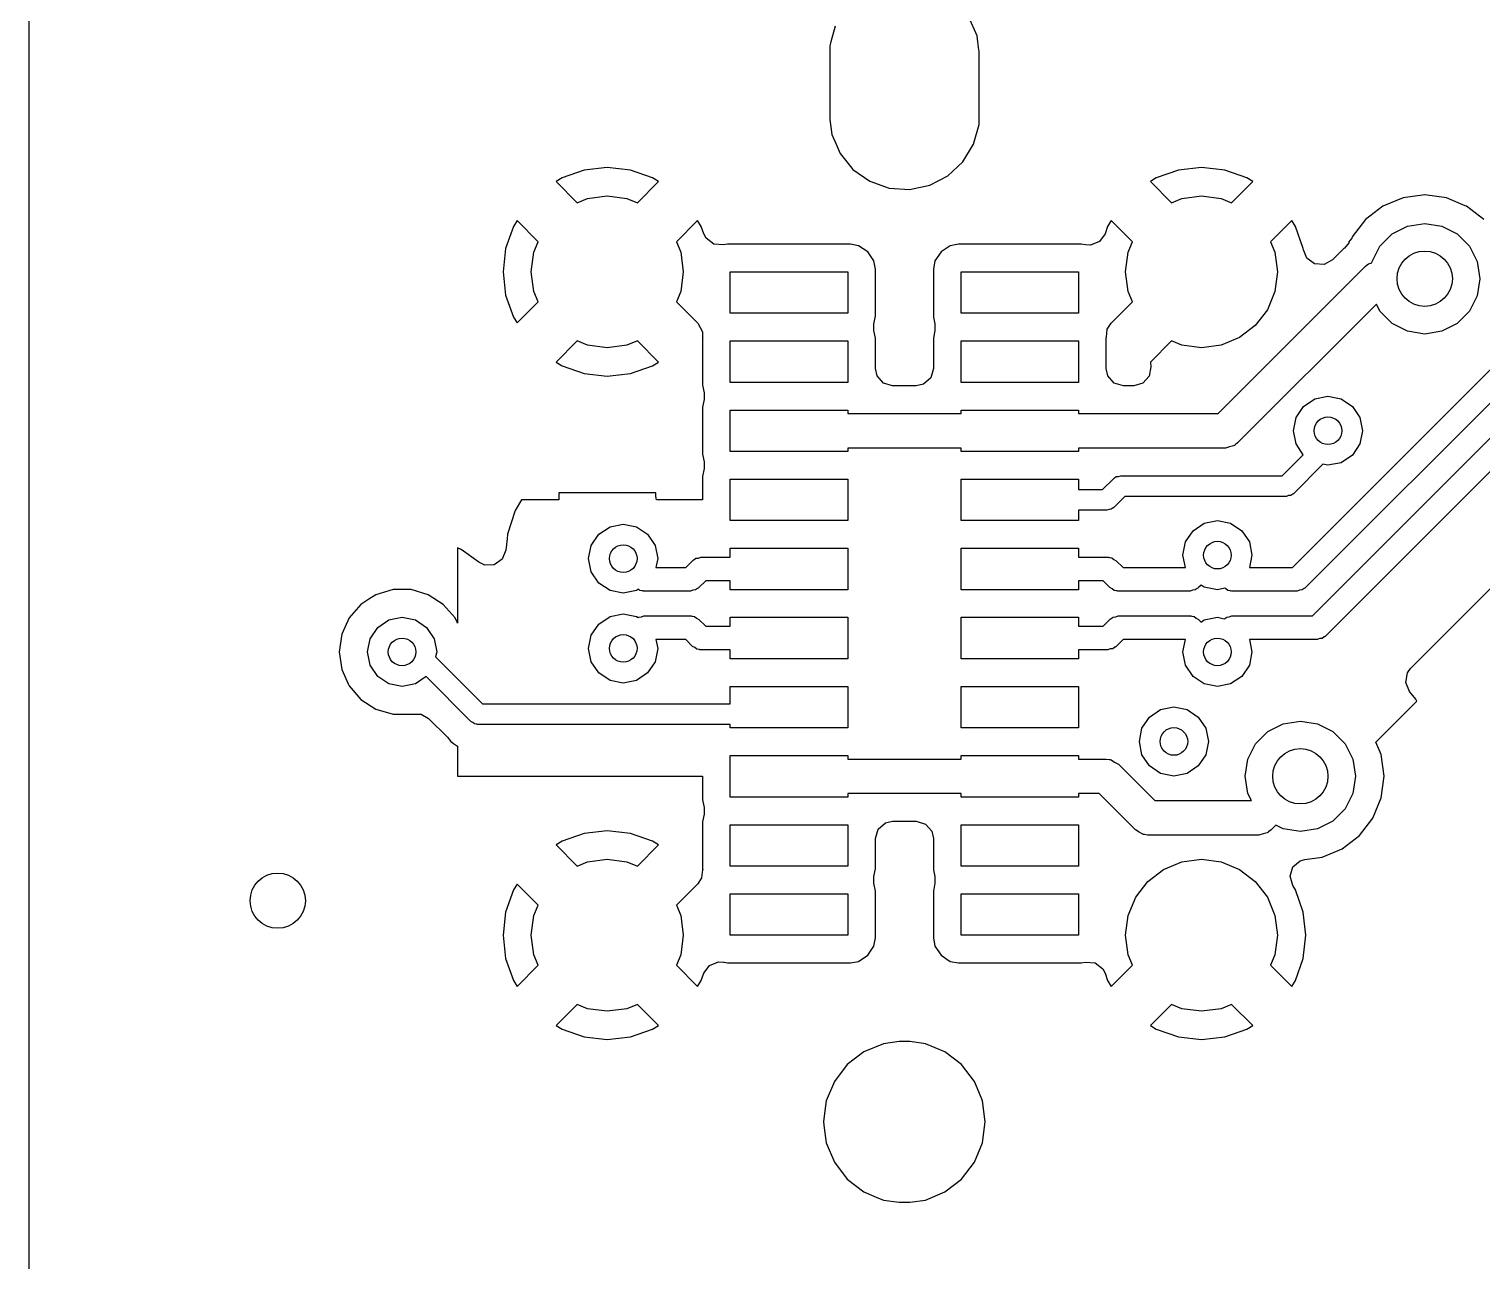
# Model space of a CAD drawing. Extents: x 0.4 to 10.6, y -8.1 to -0.4.
# Drawn here: x 4.3504 to 4.7643, y -2.9136 to -2.5627 of the extents above; entities that cross this region are included whole.
import ezdxf

# ---------------------------------------------------------------- set-up
doc = ezdxf.new("R2010")
doc.units = 0
doc.header["$MEASUREMENT"] = 0
doc.layers.add('BLACK', color=7, linetype='CONTINUOUS')

msp = doc.modelspace()

# ---------------------------------------------------------------- linework, layer by layer
at = {"layer": 'BLACK', "linetype": 'CONTINUOUS'}
for p, q in [((4.35041, -2.58846), (4.35041, -2.50155)), ((4.71033, -2.71614), (4.87667, -2.5498)), ((4.88042, -2.55551), (4.71408, -2.72185)), ((4.5801, -2.56191), (4.57885, -2.56638)), ((4.62049, -2.56468), (4.61816, -2.55931)), ((4.62072, -2.56638), (4.62049, -2.56468)), ((4.71603, -2.72992), (4.88238, -2.56358)), ((4.57885, -2.56638), (4.57852, -2.56755)), ((4.57852, -2.56755), (4.57852, -2.58846)), ((4.62103, -2.56866), (4.62072, -2.56638)), ((4.62108, -2.56902), (4.62103, -2.56866)), ((4.62108, -2.58993), (4.62108, -2.56902)), ((4.88613, -2.56929), (4.71979, -2.73563)), ((4.35041, -2.74016), (4.35041, -2.58846)), ((4.57852, -2.58846), (4.57912, -2.5928)), ((4.6195, -2.59557), (4.62108, -2.58993)), ((4.57912, -2.5928), (4.57912, -2.5928)), ((4.57912, -2.5928), (4.58032, -2.59557)), ((4.58032, -2.59557), (4.58145, -2.59817)), ((4.58145, -2.59817), (4.5834, -2.60056)), ((4.61647, -2.60056), (4.6195, -2.59557)), ((4.50855, -2.60292), (4.50226, -2.60512)), ((4.51516, -2.60218), (4.50855, -2.60292)), ((4.50855, -2.60292), (4.50855, -2.60292)), ((4.52177, -2.60292), (4.51516, -2.60218)), ((4.51516, -2.60218), (4.51516, -2.60218)), ((4.52805, -2.60512), (4.52177, -2.60292)), ((4.52177, -2.60292), (4.52177, -2.60292)), ((4.5834, -2.60056), (4.58514, -2.60271)), ((4.58514, -2.60271), (4.58514, -2.60271)), ((4.58514, -2.60271), (4.58992, -2.60608)), ((4.61219, -2.60456), (4.61647, -2.60056)), ((4.67784, -2.60292), (4.67156, -2.60512)), ((4.68445, -2.60218), (4.67784, -2.60292)), ((4.67784, -2.60292), (4.67784, -2.60292)), ((4.69106, -2.60292), (4.68445, -2.60218)), ((4.68445, -2.60218), (4.68445, -2.60218)), ((4.69734, -2.60512), (4.69106, -2.60292)), ((4.69106, -2.60292), (4.69106, -2.60292)), ((4.50226, -2.60512), (4.50058, -2.60618)), ((4.50058, -2.60618), (4.50058, -2.60618)), ((4.50058, -2.60618), (4.5066, -2.6122)), ((4.52371, -2.6122), (4.52973, -2.60618)), ((4.52973, -2.60618), (4.52805, -2.60512)), ((4.58992, -2.60608), (4.58992, -2.60608)), ((4.58992, -2.60608), (4.59543, -2.60804)), ((4.60127, -2.60844), (4.607, -2.60725)), ((4.607, -2.60725), (4.61219, -2.60456)), ((4.67156, -2.60512), (4.66987, -2.60618)), ((4.66987, -2.60618), (4.66987, -2.60618)), ((4.66987, -2.60618), (4.67589, -2.6122)), ((4.69301, -2.6122), (4.69903, -2.60618)), ((4.69903, -2.60618), (4.69734, -2.60512)), ((4.5066, -2.6122), (4.50955, -2.61097)), ((4.50955, -2.61097), (4.51516, -2.61024)), ((4.51516, -2.61024), (4.52076, -2.61097)), ((4.52076, -2.61097), (4.52371, -2.6122)), ((4.59543, -2.60804), (4.60127, -2.60844)), ((4.67589, -2.6122), (4.67884, -2.61097)), ((4.67884, -2.61097), (4.68445, -2.61024)), ((4.68445, -2.61024), (4.69005, -2.61097)), ((4.69005, -2.61097), (4.69301, -2.6122)), ((4.74186, -2.61083), (4.73611, -2.61321)), ((4.74803, -2.61001), (4.74186, -2.61082)), ((4.74186, -2.61082), (4.74186, -2.61083)), ((4.7542, -2.61082), (4.74803, -2.61001)), ((4.74803, -2.61001), (4.74803, -2.61001)), ((4.7542, -2.61083), (4.7542, -2.61082)), ((4.7596, -2.61306), (4.7542, -2.61083)), ((4.73611, -2.61321), (4.73117, -2.617)), ((4.75995, -2.61321), (4.7596, -2.61306)), ((4.76489, -2.617), (4.75995, -2.61321)), ((4.48839, -2.619), (4.48619, -2.62528)), ((4.48944, -2.61731), (4.48839, -2.619)), ((4.49546, -2.62333), (4.48944, -2.61731)), ((4.48944, -2.61731), (4.48944, -2.61731)), ((4.54087, -2.61731), (4.53485, -2.62333)), ((4.54193, -2.619), (4.54087, -2.61731)), ((4.54265, -2.62106), (4.54193, -2.619)), ((4.65768, -2.619), (4.65696, -2.62106)), ((4.65874, -2.61731), (4.65768, -2.619)), ((4.66476, -2.62333), (4.65874, -2.61731)), ((4.65874, -2.61731), (4.65874, -2.61731)), ((4.71016, -2.61731), (4.70414, -2.62333)), ((4.71122, -2.619), (4.71016, -2.61731)), ((4.71342, -2.62528), (4.71122, -2.619)), ((4.71122, -2.619), (4.71122, -2.619)), ((4.73117, -2.617), (4.72738, -2.62194)), ((4.73878, -2.62112), (4.74317, -2.61888)), ((4.74317, -2.61888), (4.74803, -2.61811)), ((4.74803, -2.61811), (4.7529, -2.61888)), ((4.7529, -2.61888), (4.75729, -2.62112)), ((4.49424, -2.62629), (4.49546, -2.62333)), ((4.53485, -2.62333), (4.53607, -2.62629)), ((4.5433, -2.6223), (4.54265, -2.62106)), ((4.54547, -2.62399), (4.5433, -2.6223)), ((4.54821, -2.62424), (4.54547, -2.62399)), ((4.54942, -2.624), (4.54821, -2.62424)), ((4.5502, -2.624), (4.54942, -2.624)), ((4.54942, -2.624), (4.54942, -2.624)), ((4.5502, -2.62402), (4.5502, -2.624)), ((4.58366, -2.62402), (4.5502, -2.62402)), ((4.58444, -2.624), (4.58366, -2.624)), ((4.58366, -2.624), (4.58366, -2.62402)), ((4.58674, -2.62445), (4.58444, -2.624)), ((4.58444, -2.624), (4.58444, -2.624)), ((4.61517, -2.624), (4.61286, -2.62445)), ((4.61594, -2.624), (4.61517, -2.624)), ((4.61517, -2.624), (4.61517, -2.624)), ((4.61594, -2.62402), (4.61594, -2.624)), ((4.64941, -2.62402), (4.61594, -2.62402)), ((4.65019, -2.624), (4.64941, -2.624)), ((4.64941, -2.624), (4.64941, -2.62402)), ((4.65139, -2.62424), (4.65019, -2.624)), ((4.65279, -2.62431), (4.65139, -2.62424)), ((4.65535, -2.6233), (4.65279, -2.62431)), ((4.65696, -2.62106), (4.65535, -2.6233)), ((4.66353, -2.62629), (4.66476, -2.62333)), ((4.70414, -2.62333), (4.70536, -2.62629)), ((4.72646, -2.62356), (4.72516, -2.62511)), ((4.72723, -2.62229), (4.72636, -2.62348)), ((4.72636, -2.62348), (4.72646, -2.62356)), ((4.72738, -2.62194), (4.72723, -2.62229)), ((4.72738, -2.62194), (4.72738, -2.62194)), ((4.73529, -2.6246), (4.73878, -2.62112)), ((4.75729, -2.62112), (4.76077, -2.6246)), ((4.48619, -2.62528), (4.48544, -2.63189)), ((4.48619, -2.62528), (4.48619, -2.62528)), ((4.4935, -2.63189), (4.49424, -2.62629)), ((4.53607, -2.62629), (4.53681, -2.63189)), ((4.58935, -2.6262), (4.58674, -2.62445)), ((4.58674, -2.62445), (4.58674, -2.62445)), ((4.5911, -2.62881), (4.58935, -2.6262)), ((4.61025, -2.6262), (4.60851, -2.62881)), ((4.61286, -2.62445), (4.61025, -2.6262)), ((4.61286, -2.62445), (4.61286, -2.62445)), ((4.6628, -2.63189), (4.66353, -2.62629)), ((4.70536, -2.62629), (4.7061, -2.63189)), ((4.71346, -2.62562), (4.71342, -2.62528)), ((4.71342, -2.62528), (4.71342, -2.62528)), ((4.7144, -2.628), (4.71346, -2.62562)), ((4.7166, -2.62965), (4.7144, -2.628)), ((4.72502, -2.62527), (4.72176, -2.62852)), ((4.72516, -2.62511), (4.72502, -2.62527)), ((4.73305, -2.62899), (4.73529, -2.6246)), ((4.74402, -2.74484), (4.86327, -2.62558)), ((4.76077, -2.6246), (4.76301, -2.62899)), ((4.48544, -2.63189), (4.48544, -2.63189)), ((4.48544, -2.63189), (4.48619, -2.6385)), ((4.49424, -2.63749), (4.4935, -2.63189)), ((4.53681, -2.63189), (4.53607, -2.63749)), ((4.5502, -2.6437), (4.5502, -2.63189)), ((4.5502, -2.63189), (4.58366, -2.63189)), ((4.58366, -2.63189), (4.58366, -2.6437)), ((4.59156, -2.63111), (4.5911, -2.62881)), ((4.5911, -2.62881), (4.5911, -2.62881)), ((4.59156, -2.64448), (4.59156, -2.63111)), ((4.59156, -2.63111), (4.59156, -2.63111)), ((4.60851, -2.62881), (4.60805, -2.63111)), ((4.60805, -2.63111), (4.60805, -2.63111)), ((4.60805, -2.63111), (4.60805, -2.63111)), ((4.60805, -2.63111), (4.60805, -2.64448)), ((4.60851, -2.62881), (4.60851, -2.62881)), ((4.61594, -2.6437), (4.61594, -2.63189)), ((4.61594, -2.63189), (4.64941, -2.63189)), ((4.64941, -2.63189), (4.64941, -2.6437)), ((4.66353, -2.63749), (4.6628, -2.63189)), ((4.6892, -2.67224), (4.73107, -2.63038)), ((4.7061, -2.63189), (4.70536, -2.63749)), ((4.71935, -2.62984), (4.7166, -2.62965)), ((4.72176, -2.62852), (4.71935, -2.62984)), ((4.73107, -2.63038), (4.73177, -2.62985)), ((4.73177, -2.62985), (4.73189, -2.62972)), ((4.73189, -2.62972), (4.73199, -2.62969)), ((4.73199, -2.62969), (4.73219, -2.62954)), ((4.73219, -2.62954), (4.733, -2.62936)), ((4.733, -2.62936), (4.73305, -2.62899)), ((4.76301, -2.62899), (4.76378, -2.63386)), ((4.76378, -2.63386), (4.76301, -2.63872)), ((4.48619, -2.6385), (4.48619, -2.6385)), ((4.48619, -2.6385), (4.48839, -2.64478)), ((4.48944, -2.64647), (4.49546, -2.64045)), ((4.49546, -2.64045), (4.49424, -2.63749)), ((4.53607, -2.63749), (4.53485, -2.64045)), ((4.53485, -2.64045), (4.54094, -2.64654)), ((4.65867, -2.64654), (4.66476, -2.64045)), ((4.66476, -2.64045), (4.66353, -2.63749)), ((4.70536, -2.63749), (4.7032, -2.64272)), ((4.76301, -2.63872), (4.76077, -2.64311)), ((4.48839, -2.64478), (4.48944, -2.64647)), ((4.58366, -2.6437), (4.5502, -2.6437)), ((4.59112, -2.64669), (4.59156, -2.64448)), ((4.60805, -2.64448), (4.60811, -2.64478)), ((4.60811, -2.64478), (4.60849, -2.64669)), ((4.64941, -2.6437), (4.61594, -2.6437)), ((4.73427, -2.6411), (4.69472, -2.68065)), ((4.7032, -2.64272), (4.69976, -2.6472)), ((4.73529, -2.64311), (4.73427, -2.6411)), ((4.73878, -2.6466), (4.73529, -2.64311)), ((4.76077, -2.64311), (4.75729, -2.6466)), ((4.54094, -2.64654), (4.54226, -2.64895)), ((4.54226, -2.64895), (4.54227, -2.65055)), ((4.59112, -2.64859), (4.59112, -2.64669)), ((4.59156, -2.6508), (4.59112, -2.64859)), ((4.60849, -2.64859), (4.60805, -2.6508)), ((4.60849, -2.64669), (4.60849, -2.64859)), ((4.65737, -2.65055), (4.65758, -2.6482)), ((4.65758, -2.6482), (4.65867, -2.64654)), ((4.69976, -2.6472), (4.69528, -2.65064)), ((4.74317, -2.64884), (4.73878, -2.6466)), ((4.74803, -2.64961), (4.74317, -2.64884)), ((4.7529, -2.64884), (4.74803, -2.64961)), ((4.75729, -2.6466), (4.7529, -2.64884)), ((4.5066, -2.65158), (4.50058, -2.6576)), ((4.50955, -2.65281), (4.5066, -2.65158)), ((4.51516, -2.65354), (4.50955, -2.65281)), ((4.52076, -2.65281), (4.51516, -2.65354)), ((4.52371, -2.65158), (4.52076, -2.65281)), ((4.52973, -2.6576), (4.52371, -2.65158)), ((4.54227, -2.65055), (4.54233, -2.65056)), ((4.54233, -2.65056), (4.5423, -2.6508)), ((4.5423, -2.6508), (4.5423, -2.66416)), ((4.5502, -2.66339), (4.5502, -2.65157)), ((4.5502, -2.65157), (4.58366, -2.65157)), ((4.58366, -2.65157), (4.58366, -2.66339)), ((4.59156, -2.65947), (4.59156, -2.6508)), ((4.60805, -2.6508), (4.60805, -2.65947)), ((4.61594, -2.66339), (4.61594, -2.65157)), ((4.61594, -2.65157), (4.64941, -2.65157)), ((4.64941, -2.65157), (4.64941, -2.66339)), ((4.65728, -2.65056), (4.65737, -2.65055)), ((4.6573, -2.6508), (4.65728, -2.65056)), ((4.6573, -2.65947), (4.6573, -2.6508)), ((4.67589, -2.65158), (4.66987, -2.6576)), ((4.67884, -2.65281), (4.67589, -2.65158)), ((4.68445, -2.65354), (4.67884, -2.65281)), ((4.69005, -2.65281), (4.68445, -2.65354)), ((4.69528, -2.65064), (4.69005, -2.65281)), ((4.50058, -2.6576), (4.50226, -2.65866)), ((4.50226, -2.65866), (4.50226, -2.65866)), ((4.50226, -2.65866), (4.50855, -2.66086)), ((4.50855, -2.66086), (4.50855, -2.66086)), ((4.50855, -2.66086), (4.51516, -2.6616)), ((4.51516, -2.6616), (4.52177, -2.66086)), ((4.52177, -2.66086), (4.52805, -2.65866)), ((4.52177, -2.66086), (4.52177, -2.66086)), ((4.52805, -2.65866), (4.52973, -2.6576)), ((4.52805, -2.65866), (4.52805, -2.65866)), ((4.592, -2.6615), (4.59156, -2.65947)), ((4.5938, -2.66358), (4.592, -2.6615)), ((4.60805, -2.65947), (4.60728, -2.66211)), ((4.65774, -2.6615), (4.6573, -2.65947)), ((4.65955, -2.66358), (4.65774, -2.6615)), ((4.67002, -2.65892), (4.66955, -2.66163)), ((4.66987, -2.6576), (4.67002, -2.65892)), ((4.51516, -2.6616), (4.51516, -2.6616)), ((4.5423, -2.66416), (4.54274, -2.66637)), ((4.58366, -2.66339), (4.5502, -2.66339)), ((4.59644, -2.66435), (4.5938, -2.66358)), ((4.60317, -2.66435), (4.59644, -2.66435)), ((4.6052, -2.66391), (4.60317, -2.66435)), ((4.60728, -2.66211), (4.6052, -2.66391)), ((4.64941, -2.66339), (4.61594, -2.66339)), ((4.66219, -2.66435), (4.65955, -2.66358)), ((4.66517, -2.66435), (4.66219, -2.66435)), ((4.66768, -2.66365), (4.66517, -2.66435)), ((4.66955, -2.66163), (4.66768, -2.66365)), ((4.54274, -2.66828), (4.5423, -2.67048)), ((4.54274, -2.66637), (4.54274, -2.66828)), ((4.71351, -2.67021), (4.71671, -2.66807)), ((4.71671, -2.66807), (4.72047, -2.66732)), ((4.72047, -2.66732), (4.72424, -2.66807)), ((4.72424, -2.66807), (4.72743, -2.67021)), ((4.5423, -2.67048), (4.5423, -2.68385)), ((4.5502, -2.68307), (4.5502, -2.67126)), ((4.5502, -2.67126), (4.58366, -2.67126)), ((4.58366, -2.67126), (4.58366, -2.67224)), ((4.58366, -2.67224), (4.61594, -2.67224)), ((4.61594, -2.67224), (4.61594, -2.67126)), ((4.61594, -2.67126), (4.64941, -2.67126)), ((4.64941, -2.67126), (4.64941, -2.67224)), ((4.64941, -2.67224), (4.6892, -2.67224)), ((4.71063, -2.67717), (4.71138, -2.6734)), ((4.71138, -2.6734), (4.71351, -2.67021)), ((4.72743, -2.67021), (4.72957, -2.6734)), ((4.72957, -2.6734), (4.73031, -2.67717)), ((4.71138, -2.68093), (4.71063, -2.67717)), ((4.73031, -2.67717), (4.72957, -2.68093)), ((4.61594, -2.68209), (4.58366, -2.68209)), ((4.58366, -2.68209), (4.58366, -2.68307)), ((4.61594, -2.68307), (4.61594, -2.68209)), ((4.69124, -2.68209), (4.64941, -2.68209)), ((4.64941, -2.68209), (4.64941, -2.68307)), ((4.69241, -2.68174), (4.69124, -2.68209)), ((4.6936, -2.68148), (4.69241, -2.68174)), ((4.6938, -2.68134), (4.6936, -2.68148)), ((4.6939, -2.68131), (4.6938, -2.68134)), ((4.69402, -2.68117), (4.6939, -2.68131)), ((4.69472, -2.68065), (4.69402, -2.68117)), ((4.71342, -2.68398), (4.71138, -2.68093)), ((4.72957, -2.68093), (4.72743, -2.68413)), ((4.5423, -2.68385), (4.54274, -2.68606)), ((4.54274, -2.68606), (4.54274, -2.68796)), ((4.58366, -2.68307), (4.5502, -2.68307)), ((4.64941, -2.68307), (4.61594, -2.68307)), ((4.70744, -2.68996), (4.71342, -2.68398)), ((4.72424, -2.68626), (4.72047, -2.68701)), ((4.72743, -2.68413), (4.72424, -2.68626)), ((4.54274, -2.68796), (4.5423, -2.69017)), ((4.5423, -2.69017), (4.5423, -2.69685)), ((4.65964, -2.69061), (4.66017, -2.69024)), ((4.66017, -2.69024), (4.66081, -2.69018)), ((4.66081, -2.69018), (4.66142, -2.68996)), ((4.66142, -2.68996), (4.70744, -2.68996)), ((4.71903, -2.68672), (4.71075, -2.695)), ((4.72047, -2.68701), (4.71903, -2.68672)), ((4.5502, -2.70276), (4.5502, -2.69094)), ((4.5502, -2.69094), (4.58366, -2.69094)), ((4.58366, -2.69094), (4.58366, -2.70276)), ((4.61594, -2.70276), (4.61594, -2.69094)), ((4.61594, -2.69094), (4.64941, -2.69094)), ((4.64941, -2.69094), (4.64941, -2.6939)), ((4.64941, -2.6939), (4.65626, -2.6939)), ((4.65626, -2.6939), (4.65933, -2.69083)), ((4.65933, -2.69083), (4.65948, -2.69072)), ((4.65948, -2.69072), (4.65952, -2.69065)), ((4.65952, -2.69065), (4.65964, -2.69061)), ((4.49068, -2.69685), (4.48893, -2.69989)), ((4.50138, -2.69685), (4.49068, -2.69685)), ((4.52894, -2.69488), (4.50138, -2.69488)), ((4.50138, -2.69488), (4.50138, -2.69685)), ((4.52894, -2.69578), (4.52894, -2.69488)), ((4.52917, -2.69685), (4.52894, -2.69578)), ((4.5423, -2.69685), (4.52917, -2.69685)), ((4.66264, -2.69587), (4.65957, -2.69894)), ((4.70866, -2.69587), (4.66264, -2.69587)), ((4.70927, -2.69565), (4.70866, -2.69587)), ((4.70991, -2.69559), (4.70927, -2.69565)), ((4.71044, -2.69522), (4.70991, -2.69559)), ((4.71056, -2.69518), (4.71044, -2.69522)), ((4.7106, -2.69511), (4.71056, -2.69518)), ((4.71075, -2.695), (4.7106, -2.69511)), ((4.48893, -2.69989), (4.48675, -2.70658)), ((4.48893, -2.69989), (4.48893, -2.69989)), ((4.58366, -2.70276), (4.5502, -2.70276)), ((4.64941, -2.70276), (4.61594, -2.70276)), ((4.65748, -2.6998), (4.64941, -2.6998)), ((4.64941, -2.6998), (4.64941, -2.70276)), ((4.65809, -2.69958), (4.65748, -2.6998)), ((4.65873, -2.69953), (4.65809, -2.69958)), ((4.65926, -2.69916), (4.65873, -2.69953)), ((4.65938, -2.69911), (4.65926, -2.69916)), ((4.65942, -2.69904), (4.65938, -2.69911)), ((4.65957, -2.69894), (4.65942, -2.69904)), ((4.68521, -2.70351), (4.68898, -2.70276)), ((4.68898, -2.70276), (4.69274, -2.70351)), ((4.48675, -2.70658), (4.4866, -2.70798)), ((4.48675, -2.70658), (4.48675, -2.70658)), ((4.48675, -2.70658), (4.48675, -2.70658)), ((4.51059, -2.70982), (4.51273, -2.70662)), ((4.51273, -2.70662), (4.51592, -2.70449)), ((4.51592, -2.70449), (4.51969, -2.70374)), ((4.51969, -2.70374), (4.52345, -2.70449)), ((4.52345, -2.70449), (4.52664, -2.70662)), ((4.52664, -2.70662), (4.52878, -2.70982)), ((4.67988, -2.70883), (4.68202, -2.70564)), ((4.68202, -2.70564), (4.68521, -2.70351)), ((4.69274, -2.70351), (4.69594, -2.70564)), ((4.69594, -2.70564), (4.69807, -2.70883)), ((4.47353, -2.711), (4.47244, -2.71052)), ((4.47244, -2.71052), (4.47244, -2.73195)), ((4.47854, -2.71464), (4.47353, -2.711)), ((4.47353, -2.711), (4.47353, -2.711)), ((4.47353, -2.711), (4.47353, -2.711)), ((4.48627, -2.7112), (4.48522, -2.71375)), ((4.4866, -2.70798), (4.48627, -2.7112)), ((4.50984, -2.71358), (4.51059, -2.70982)), ((4.52878, -2.70982), (4.52953, -2.71358)), ((4.5502, -2.71319), (4.5502, -2.71063)), ((4.5502, -2.71063), (4.58366, -2.71063)), ((4.58366, -2.71063), (4.58366, -2.72244)), ((4.61594, -2.72244), (4.61594, -2.71063)), ((4.61594, -2.71063), (4.64941, -2.71063)), ((4.64941, -2.71063), (4.64941, -2.71319)), ((4.67913, -2.7126), (4.67988, -2.70883)), ((4.69807, -2.70883), (4.69882, -2.7126)), ((4.48022, -2.71543), (4.47854, -2.71464)), ((4.48296, -2.71532), (4.48022, -2.71543)), ((4.48522, -2.71375), (4.48296, -2.71532)), ((4.51059, -2.71735), (4.50984, -2.71358)), ((4.52953, -2.71358), (4.52902, -2.71614)), ((4.53749, -2.71614), (4.53946, -2.71417)), ((4.53946, -2.71417), (4.53963, -2.71405)), ((4.53963, -2.71405), (4.53968, -2.71397)), ((4.53968, -2.71397), (4.53982, -2.71392)), ((4.53982, -2.71392), (4.54042, -2.7135)), ((4.54042, -2.7135), (4.54114, -2.71344)), ((4.54114, -2.71344), (4.54183, -2.71319)), ((4.54183, -2.71319), (4.5502, -2.71319)), ((4.64941, -2.71319), (4.65778, -2.71319)), ((4.65778, -2.71319), (4.65798, -2.71322)), ((4.65798, -2.71322), (4.65807, -2.7132)), ((4.65807, -2.7132), (4.6582, -2.71326)), ((4.6582, -2.71326), (4.65892, -2.71339)), ((4.65892, -2.71339), (4.65948, -2.71386)), ((4.65948, -2.71386), (4.66014, -2.71417)), ((4.66014, -2.71417), (4.66211, -2.71614)), ((4.67984, -2.71614), (4.67913, -2.7126)), ((4.69882, -2.7126), (4.69811, -2.71614)), ((4.51273, -2.72054), (4.51059, -2.71735)), ((4.52902, -2.71614), (4.53749, -2.71614)), ((4.66211, -2.71614), (4.67984, -2.71614)), ((4.69811, -2.71614), (4.71033, -2.71614)), ((4.45414, -2.72242), (4.44925, -2.72386)), ((4.45924, -2.72242), (4.45414, -2.72242)), ((4.45414, -2.72242), (4.45414, -2.72242)), ((4.46414, -2.72386), (4.45924, -2.72242)), ((4.45924, -2.72242), (4.45924, -2.72242)), ((4.51592, -2.72268), (4.51273, -2.72054)), ((4.51969, -2.72343), (4.51592, -2.72268)), ((4.52345, -2.72268), (4.51969, -2.72343)), ((4.52403, -2.72229), (4.52345, -2.72268)), ((4.52445, -2.72263), (4.52403, -2.72229)), ((4.52517, -2.72276), (4.52445, -2.72263)), ((4.5253, -2.72282), (4.52517, -2.72276)), ((4.52539, -2.7228), (4.5253, -2.72282)), ((4.52559, -2.72283), (4.52539, -2.7228)), ((4.53888, -2.72283), (4.52559, -2.72283)), ((4.53956, -2.72258), (4.53888, -2.72283)), ((4.54029, -2.72252), (4.53956, -2.72258)), ((4.54089, -2.7221), (4.54029, -2.72252)), ((4.54103, -2.72205), (4.54089, -2.7221)), ((4.54107, -2.72197), (4.54103, -2.72205)), ((4.54124, -2.72185), (4.54107, -2.72197)), ((4.54322, -2.71988), (4.54124, -2.72185)), ((4.5502, -2.71988), (4.54322, -2.71988)), ((4.5502, -2.72244), (4.5502, -2.71988)), ((4.58366, -2.72244), (4.5502, -2.72244)), ((4.64941, -2.72244), (4.61594, -2.72244)), ((4.65639, -2.71988), (4.64941, -2.71988)), ((4.64941, -2.71988), (4.64941, -2.72244)), ((4.65836, -2.72185), (4.65639, -2.71988)), ((4.65902, -2.72216), (4.65836, -2.72185)), ((4.65958, -2.72263), (4.65902, -2.72216)), ((4.6603, -2.72276), (4.65958, -2.72263)), ((4.66044, -2.72282), (4.6603, -2.72276)), ((4.66052, -2.7228), (4.66044, -2.72282)), ((4.66073, -2.72283), (4.66052, -2.7228)), ((4.68124, -2.72283), (4.66073, -2.72283)), ((4.68192, -2.72258), (4.68124, -2.72283)), ((4.68265, -2.72252), (4.68192, -2.72258)), ((4.68325, -2.7221), (4.68265, -2.72252)), ((4.68339, -2.72205), (4.68325, -2.7221)), ((4.68343, -2.72197), (4.68339, -2.72205)), ((4.6836, -2.72185), (4.68343, -2.72197)), ((4.68434, -2.72111), (4.6836, -2.72185)), ((4.68521, -2.72169), (4.68434, -2.72111)), ((4.68898, -2.72244), (4.68521, -2.72169)), ((4.69105, -2.72203), (4.68898, -2.72244)), ((4.69134, -2.72216), (4.69105, -2.72203)), ((4.6919, -2.72263), (4.69134, -2.72216)), ((4.69262, -2.72276), (4.6919, -2.72263)), ((4.69276, -2.72282), (4.69262, -2.72276)), ((4.69284, -2.7228), (4.69276, -2.72282)), ((4.69305, -2.72283), (4.69284, -2.7228)), ((4.71171, -2.72283), (4.69305, -2.72283)), ((4.7124, -2.72258), (4.71171, -2.72283)), ((4.71313, -2.72252), (4.7124, -2.72258)), ((4.71373, -2.7221), (4.71313, -2.72252)), ((4.71386, -2.72205), (4.71373, -2.7221)), ((4.71391, -2.72197), (4.71386, -2.72205)), ((4.71408, -2.72185), (4.71391, -2.72197)), ((4.44496, -2.72662), (4.44162, -2.73047)), ((4.44723, -2.72515), (4.44496, -2.72662)), ((4.44925, -2.72386), (4.44723, -2.72515)), ((4.44925, -2.72386), (4.44925, -2.72386)), ((4.44925, -2.72386), (4.44925, -2.72386)), ((4.46843, -2.72662), (4.46414, -2.72386)), ((4.46414, -2.72386), (4.46414, -2.72386)), ((4.46414, -2.72386), (4.46414, -2.72386)), ((4.47177, -2.73047), (4.46843, -2.72662)), ((4.44162, -2.73047), (4.4395, -2.73511)), ((4.44162, -2.73047), (4.44162, -2.73047)), ((4.44973, -2.7332), (4.45293, -2.73106)), ((4.45293, -2.73106), (4.45669, -2.73031)), ((4.45669, -2.73031), (4.46046, -2.73106)), ((4.46046, -2.73106), (4.46365, -2.7332)), ((4.47234, -2.73173), (4.47177, -2.73047)), ((4.47177, -2.73047), (4.47177, -2.73047)), ((4.47177, -2.73047), (4.47177, -2.73047)), ((4.47244, -2.73195), (4.47234, -2.73173)), ((4.51273, -2.73221), (4.51592, -2.73008)), ((4.51592, -2.73008), (4.51969, -2.72933)), ((4.51969, -2.72933), (4.52345, -2.73008)), ((4.52345, -2.73008), (4.52394, -2.7304)), ((4.52394, -2.7304), (4.52418, -2.73023)), ((4.52418, -2.73023), (4.5249, -2.73017)), ((4.5249, -2.73017), (4.52559, -2.72992)), ((4.52559, -2.72992), (4.53888, -2.72992)), ((4.53888, -2.72992), (4.53908, -2.72996)), ((4.53908, -2.72996), (4.53917, -2.72993)), ((4.53917, -2.72993), (4.5393, -2.73)), ((4.5393, -2.73), (4.54002, -2.73012)), ((4.54002, -2.73012), (4.54058, -2.73059)), ((4.54058, -2.73059), (4.54124, -2.7309)), ((4.54124, -2.7309), (4.54322, -2.73287)), ((4.5502, -2.73287), (4.5502, -2.73031)), ((4.5502, -2.73031), (4.58366, -2.73031)), ((4.58366, -2.73031), (4.58366, -2.74213)), ((4.61594, -2.74213), (4.61594, -2.73031)), ((4.61594, -2.73031), (4.64941, -2.73031)), ((4.64941, -2.73031), (4.64941, -2.73287)), ((4.65639, -2.73287), (4.65836, -2.7309)), ((4.65836, -2.7309), (4.65853, -2.73078)), ((4.65853, -2.73078), (4.65858, -2.7307)), ((4.65858, -2.7307), (4.65872, -2.73065)), ((4.65872, -2.73065), (4.65931, -2.73023)), ((4.65931, -2.73023), (4.66004, -2.73017)), ((4.66004, -2.73017), (4.66073, -2.72992)), ((4.66073, -2.72992), (4.68124, -2.72992)), ((4.68124, -2.72992), (4.68144, -2.72996)), ((4.68144, -2.72996), (4.68153, -2.72993)), ((4.68153, -2.72993), (4.68166, -2.73)), ((4.68166, -2.73), (4.68238, -2.73012)), ((4.68238, -2.73012), (4.68294, -2.73059)), ((4.68294, -2.73059), (4.6836, -2.7309)), ((4.6836, -2.7309), (4.68434, -2.73164)), ((4.68434, -2.73164), (4.68521, -2.73106)), ((4.68521, -2.73106), (4.68898, -2.73031)), ((4.68898, -2.73031), (4.69091, -2.7307)), ((4.69091, -2.7307), (4.69104, -2.73065)), ((4.69104, -2.73065), (4.69163, -2.73023)), ((4.69163, -2.73023), (4.69236, -2.73017)), ((4.69236, -2.73017), (4.69305, -2.72992)), ((4.69305, -2.72992), (4.71603, -2.72992)), ((4.4395, -2.73511), (4.43877, -2.74016)), ((4.4476, -2.73639), (4.44973, -2.7332)), ((4.46365, -2.7332), (4.46579, -2.73639)), ((4.50984, -2.73917), (4.51059, -2.73541)), ((4.51059, -2.73541), (4.51273, -2.73221)), ((4.54322, -2.73287), (4.5502, -2.73287)), ((4.64941, -2.73287), (4.65639, -2.73287)), ((4.71943, -2.73588), (4.71884, -2.7363)), ((4.71957, -2.73583), (4.71943, -2.73588)), ((4.71962, -2.73575), (4.71957, -2.73583)), ((4.71979, -2.73563), (4.71962, -2.73575)), ((4.35041, -2.87402), (4.35041, -2.74016)), ((4.43877, -2.74016), (4.4395, -2.74521)), ((4.44685, -2.74016), (4.4476, -2.73639)), ((4.4476, -2.74392), (4.44685, -2.74016)), ((4.46579, -2.73639), (4.46654, -2.74016)), ((4.46654, -2.74016), (4.46625, -2.7416)), ((4.51059, -2.74294), (4.50984, -2.73917)), ((4.52953, -2.73917), (4.52878, -2.74294)), ((4.53749, -2.73661), (4.52902, -2.73661)), ((4.52902, -2.73661), (4.52953, -2.73917)), ((4.53946, -2.73859), (4.53749, -2.73661)), ((4.54013, -2.7389), (4.53946, -2.73859)), ((4.54069, -2.73937), (4.54013, -2.7389)), ((4.54141, -2.73949), (4.54069, -2.73937)), ((4.54154, -2.73955), (4.54141, -2.73949)), ((4.54163, -2.73953), (4.54154, -2.73955)), ((4.54183, -2.73957), (4.54163, -2.73953)), ((4.5502, -2.73957), (4.54183, -2.73957)), ((4.5502, -2.74213), (4.5502, -2.73957)), ((4.65778, -2.73957), (4.64941, -2.73957)), ((4.64941, -2.73957), (4.64941, -2.74213)), ((4.65846, -2.73932), (4.65778, -2.73957)), ((4.65919, -2.73925), (4.65846, -2.73932)), ((4.65979, -2.73883), (4.65919, -2.73925)), ((4.65993, -2.73878), (4.65979, -2.73883)), ((4.65997, -2.73871), (4.65993, -2.73878)), ((4.66014, -2.73859), (4.65997, -2.73871)), ((4.66211, -2.73661), (4.66014, -2.73859)), ((4.67984, -2.73661), (4.66211, -2.73661)), ((4.67913, -2.74016), (4.67984, -2.73661)), ((4.67988, -2.74392), (4.67913, -2.74016)), ((4.69882, -2.74016), (4.69807, -2.74392)), ((4.71742, -2.73661), (4.69811, -2.73661)), ((4.69811, -2.73661), (4.69882, -2.74016)), ((4.71811, -2.73636), (4.71742, -2.73661)), ((4.71884, -2.7363), (4.71811, -2.73636)), ((4.44973, -2.74712), (4.4476, -2.74392)), ((4.46625, -2.7416), (4.47957, -2.75492)), ((4.51273, -2.74613), (4.51059, -2.74294)), ((4.52878, -2.74294), (4.52664, -2.74613)), ((4.58366, -2.74213), (4.5502, -2.74213)), ((4.64941, -2.74213), (4.61594, -2.74213)), ((4.68202, -2.74712), (4.67988, -2.74392)), ((4.69807, -2.74392), (4.69594, -2.74712)), ((4.4395, -2.74521), (4.44133, -2.74922)), ((4.45293, -2.74925), (4.44973, -2.74712)), ((4.46351, -2.74721), (4.46046, -2.74925)), ((4.47626, -2.75996), (4.46351, -2.74721)), ((4.51592, -2.74827), (4.51273, -2.74613)), ((4.51969, -2.74902), (4.51592, -2.74827)), ((4.52345, -2.74827), (4.51969, -2.74902)), ((4.52664, -2.74613), (4.52345, -2.74827)), ((4.68521, -2.74925), (4.68202, -2.74712)), ((4.69594, -2.74712), (4.69274, -2.74925)), ((4.74262, -2.74886), (4.74308, -2.74615)), ((4.74308, -2.74615), (4.74402, -2.74484)), ((4.44133, -2.74922), (4.44162, -2.74985)), ((4.44162, -2.74985), (4.44496, -2.7537)), ((4.45669, -2.75), (4.45293, -2.74925)), ((4.46046, -2.74925), (4.45669, -2.75)), ((4.5502, -2.75492), (4.5502, -2.75)), ((4.5502, -2.75), (4.58366, -2.75)), ((4.58366, -2.75), (4.58366, -2.76181)), ((4.61594, -2.76181), (4.61594, -2.75)), ((4.61594, -2.75), (4.64941, -2.75)), ((4.64941, -2.75), (4.64941, -2.76181)), ((4.68898, -2.75), (4.68521, -2.74925)), ((4.69274, -2.74925), (4.68898, -2.75)), ((4.74369, -2.75139), (4.74262, -2.74886)), ((4.74551, -2.7536), (4.74369, -2.75139)), ((4.44496, -2.7537), (4.44925, -2.75646)), ((4.44925, -2.75646), (4.45414, -2.75789)), ((4.47957, -2.75492), (4.5502, -2.75492)), ((4.66961, -2.75872), (4.6728, -2.75658)), ((4.6728, -2.75658), (4.67657, -2.75583)), ((4.67657, -2.75583), (4.68034, -2.75658)), ((4.68034, -2.75658), (4.68353, -2.75872)), ((4.73415, -2.76585), (4.74582, -2.75418)), ((4.74582, -2.75418), (4.74551, -2.7536)), ((4.74551, -2.7536), (4.74551, -2.7536)), ((4.74551, -2.7536), (4.74551, -2.7536)), ((4.45414, -2.75789), (4.45414, -2.75789)), ((4.45414, -2.75789), (4.45414, -2.75789)), ((4.45414, -2.75789), (4.45924, -2.75789)), ((4.45924, -2.75789), (4.45939, -2.75785)), ((4.45924, -2.75789), (4.45924, -2.75789)), ((4.45939, -2.75785), (4.45954, -2.75785)), ((4.45954, -2.75785), (4.45959, -2.75784)), ((4.45959, -2.75784), (4.45959, -2.75785)), ((4.45959, -2.75785), (4.46214, -2.75785)), ((4.46214, -2.75785), (4.46422, -2.75908)), ((4.46422, -2.75908), (4.46958, -2.76445)), ((4.47684, -2.76023), (4.47626, -2.75996)), ((4.47734, -2.76065), (4.47684, -2.76023)), ((4.47797, -2.76076), (4.47734, -2.76065)), ((4.47809, -2.76082), (4.47797, -2.76076)), ((4.47817, -2.76079), (4.47809, -2.76082)), ((4.47835, -2.76083), (4.47817, -2.76079)), ((4.5502, -2.76083), (4.47835, -2.76083)), ((4.5502, -2.76181), (4.5502, -2.76083)), ((4.66748, -2.76191), (4.66961, -2.75872)), ((4.68353, -2.75872), (4.68566, -2.76191)), ((4.70334, -2.76285), (4.70773, -2.76061)), ((4.70773, -2.76061), (4.7126, -2.75984)), ((4.7126, -2.75984), (4.71746, -2.76061)), ((4.71746, -2.76061), (4.72185, -2.76285)), ((4.46958, -2.76445), (4.47019, -2.76519)), ((4.58366, -2.76181), (4.5502, -2.76181)), ((4.64941, -2.76181), (4.61594, -2.76181)), ((4.66673, -2.76567), (4.66748, -2.76191)), ((4.68566, -2.76191), (4.68641, -2.76567)), ((4.69986, -2.76633), (4.70334, -2.76285)), ((4.72185, -2.76285), (4.72534, -2.76633)), ((4.47019, -2.76519), (4.47053, -2.76569)), ((4.47053, -2.76569), (4.47053, -2.76569)), ((4.47053, -2.76569), (4.47053, -2.76569)), ((4.47053, -2.76569), (4.47135, -2.76624)), ((4.47135, -2.76624), (4.47135, -2.76624)), ((4.47135, -2.76624), (4.47189, -2.76661)), ((4.47189, -2.76661), (4.47244, -2.76697)), ((4.47244, -2.76697), (4.47244, -2.77559)), ((4.66748, -2.76944), (4.66673, -2.76567)), ((4.68641, -2.76567), (4.68566, -2.76944)), ((4.69762, -2.77072), (4.69986, -2.76633)), ((4.72534, -2.76633), (4.72758, -2.77072)), ((4.73563, -2.76942), (4.73415, -2.76585)), ((4.5502, -2.7815), (4.5502, -2.76969)), ((4.5502, -2.76969), (4.58366, -2.76969)), ((4.58366, -2.76969), (4.58366, -2.77067)), ((4.58366, -2.77067), (4.61594, -2.77067)), ((4.61594, -2.77067), (4.61594, -2.76969)), ((4.61594, -2.76969), (4.64941, -2.76969)), ((4.64941, -2.76969), (4.64941, -2.77067)), ((4.64941, -2.77067), (4.65728, -2.77067)), ((4.65728, -2.77067), (4.65815, -2.77079)), ((4.65815, -2.77079), (4.65833, -2.77078)), ((4.65833, -2.77078), (4.65842, -2.77083)), ((4.65842, -2.77083), (4.65867, -2.77087)), ((4.65867, -2.77087), (4.65969, -2.77153)), ((4.65969, -2.77153), (4.66076, -2.77211)), ((4.66076, -2.77211), (4.67113, -2.78248)), ((4.66961, -2.77263), (4.66748, -2.76944)), ((4.6728, -2.77477), (4.66961, -2.77263)), ((4.68353, -2.77263), (4.68034, -2.77477)), ((4.68566, -2.76944), (4.68353, -2.77263)), ((4.69685, -2.77559), (4.69762, -2.77072)), ((4.72758, -2.77072), (4.72835, -2.77559)), ((4.73644, -2.77559), (4.73563, -2.76942)), ((4.47244, -2.77559), (4.5423, -2.77559)), ((4.5423, -2.77559), (4.5423, -2.78227)), ((4.67657, -2.77552), (4.6728, -2.77477)), ((4.68034, -2.77477), (4.67657, -2.77552)), ((4.69762, -2.78046), (4.69685, -2.77559)), ((4.72835, -2.77559), (4.72758, -2.78046)), ((4.73563, -2.78176), (4.73644, -2.77559)), ((4.58366, -2.7815), (4.5502, -2.7815)), ((4.61594, -2.78051), (4.58366, -2.78051)), ((4.58366, -2.78051), (4.58366, -2.7815)), ((4.61594, -2.7815), (4.61594, -2.78051)), ((4.64941, -2.7815), (4.61594, -2.7815)), ((4.65525, -2.78051), (4.64941, -2.78051)), ((4.64941, -2.78051), (4.64941, -2.7815)), ((4.66561, -2.79088), (4.65525, -2.78051)), ((4.69865, -2.78248), (4.69762, -2.78046)), ((4.72758, -2.78046), (4.72534, -2.78485)), ((4.5423, -2.78227), (4.54274, -2.78448)), ((4.54274, -2.78448), (4.54274, -2.78639)), ((4.67113, -2.78248), (4.69865, -2.78248)), ((4.72534, -2.78485), (4.72185, -2.78833)), ((4.73325, -2.78751), (4.73563, -2.78176)), ((4.54274, -2.78639), (4.5423, -2.78859)), ((4.5423, -2.78859), (4.5423, -2.80196)), ((4.5502, -2.80118), (4.5502, -2.78937)), ((4.5502, -2.78937), (4.58366, -2.78937)), ((4.58366, -2.78937), (4.58366, -2.80118)), ((4.59233, -2.79065), (4.59441, -2.78885)), ((4.59441, -2.78885), (4.59644, -2.78841)), ((4.59644, -2.78841), (4.60317, -2.78841)), ((4.60317, -2.78841), (4.60581, -2.78918)), ((4.60581, -2.78918), (4.60761, -2.79126)), ((4.61594, -2.80118), (4.61594, -2.78937)), ((4.61594, -2.78937), (4.64941, -2.78937)), ((4.64941, -2.78937), (4.64941, -2.80118)), ((4.70564, -2.7895), (4.70427, -2.79088)), ((4.70773, -2.79057), (4.70564, -2.7895)), ((4.72185, -2.78833), (4.71746, -2.79057)), ((4.72946, -2.79245), (4.73325, -2.78751)), ((4.50855, -2.7919), (4.50226, -2.79409)), ((4.51516, -2.79115), (4.50855, -2.7919)), ((4.50855, -2.7919), (4.50855, -2.7919)), ((4.52177, -2.7919), (4.51516, -2.79115)), ((4.51516, -2.79115), (4.51516, -2.79115)), ((4.52805, -2.79409), (4.52177, -2.7919)), ((4.52177, -2.7919), (4.52177, -2.7919)), ((4.59156, -2.79329), (4.59233, -2.79065)), ((4.59156, -2.80196), (4.59156, -2.79329)), ((4.60761, -2.79126), (4.60805, -2.79329)), ((4.60805, -2.79329), (4.60805, -2.80196)), ((4.66668, -2.79146), (4.66561, -2.79088)), ((4.66771, -2.79212), (4.66668, -2.79146)), ((4.66795, -2.79216), (4.66771, -2.79212)), ((4.66805, -2.79221), (4.66795, -2.79216)), ((4.66822, -2.7922), (4.66805, -2.79221)), ((4.66909, -2.79232), (4.66822, -2.7922)), ((4.70079, -2.79232), (4.66909, -2.79232)), ((4.70196, -2.79198), (4.70079, -2.79232)), ((4.70315, -2.79172), (4.70196, -2.79198)), ((4.70334, -2.79157), (4.70315, -2.79172)), ((4.70345, -2.79154), (4.70334, -2.79157)), ((4.70356, -2.79141), (4.70345, -2.79154)), ((4.70427, -2.79088), (4.70356, -2.79141)), ((4.7126, -2.79134), (4.70773, -2.79057)), ((4.71746, -2.79057), (4.7126, -2.79134)), ((4.72452, -2.79624), (4.72946, -2.79245)), ((4.50226, -2.79409), (4.50058, -2.79515)), ((4.50058, -2.79515), (4.50058, -2.79515)), ((4.50058, -2.79515), (4.5066, -2.80117)), ((4.52371, -2.80117), (4.52973, -2.79515)), ((4.52973, -2.79515), (4.52805, -2.79409)), ((4.71877, -2.79862), (4.72452, -2.79624)), ((4.5066, -2.80117), (4.50955, -2.79995)), ((4.50955, -2.79995), (4.51516, -2.79921)), ((4.51516, -2.79921), (4.52076, -2.79995)), ((4.52076, -2.79995), (4.52371, -2.80117)), ((4.54224, -2.80221), (4.54203, -2.80456)), ((4.54233, -2.8022), (4.54224, -2.80221)), ((4.5423, -2.80196), (4.54233, -2.8022)), ((4.58366, -2.80118), (4.5502, -2.80118)), ((4.59112, -2.80417), (4.59156, -2.80196)), ((4.60805, -2.80196), (4.6081, -2.80221)), ((4.6081, -2.80221), (4.60849, -2.80417)), ((4.64941, -2.80118), (4.61594, -2.80118)), ((4.66914, -2.80555), (4.67362, -2.80211)), ((4.67362, -2.80211), (4.67884, -2.79995)), ((4.67884, -2.79995), (4.68445, -2.79921)), ((4.68445, -2.79921), (4.69005, -2.79995)), ((4.69005, -2.79995), (4.69528, -2.80211)), ((4.69528, -2.80211), (4.69976, -2.80555)), ((4.70967, -2.80405), (4.71047, -2.80142)), ((4.71047, -2.80142), (4.71257, -2.79964)), ((4.71257, -2.79964), (4.71392, -2.79926)), ((4.71392, -2.79926), (4.71877, -2.79862)), ((4.48944, -2.80629), (4.48839, -2.80797)), ((4.49546, -2.81231), (4.48944, -2.80629)), ((4.48944, -2.80629), (4.48944, -2.80629)), ((4.54094, -2.80622), (4.53485, -2.81231)), ((4.54203, -2.80456), (4.54094, -2.80622)), ((4.59112, -2.80607), (4.59112, -2.80417)), ((4.59156, -2.80828), (4.59112, -2.80607)), ((4.60849, -2.80607), (4.60805, -2.80828)), ((4.60849, -2.80417), (4.60849, -2.80607)), ((4.6657, -2.81004), (4.66914, -2.80555)), ((4.69976, -2.80555), (4.7032, -2.81004)), ((4.71042, -2.8067), (4.70967, -2.80405)), ((4.48839, -2.80797), (4.48619, -2.81425)), ((4.5502, -2.82087), (4.5502, -2.80906)), ((4.5502, -2.80906), (4.58366, -2.80906)), ((4.58366, -2.80906), (4.58366, -2.82087)), ((4.59156, -2.82164), (4.59156, -2.80828)), ((4.60805, -2.80828), (4.60805, -2.82164)), ((4.61594, -2.82087), (4.61594, -2.80906)), ((4.61594, -2.80906), (4.64941, -2.80906)), ((4.64941, -2.80906), (4.64941, -2.82087)), ((4.66353, -2.81526), (4.6657, -2.81004)), ((4.7032, -2.81004), (4.70536, -2.81526)), ((4.71122, -2.80797), (4.71042, -2.8067)), ((4.71342, -2.81425), (4.71122, -2.80797)), ((4.48619, -2.81425), (4.48544, -2.82087)), ((4.48619, -2.81425), (4.48619, -2.81425)), ((4.49424, -2.81526), (4.49546, -2.81231)), ((4.53485, -2.81231), (4.53607, -2.81526)), ((4.71416, -2.82087), (4.71342, -2.81425)), ((4.71342, -2.81425), (4.71342, -2.81425)), ((4.4935, -2.82087), (4.49424, -2.81526)), ((4.53607, -2.81526), (4.53681, -2.82087)), ((4.6628, -2.82087), (4.66353, -2.81526)), ((4.70536, -2.81526), (4.7061, -2.82087)), ((4.48544, -2.82087), (4.48544, -2.82087)), ((4.48544, -2.82087), (4.48619, -2.82748)), ((4.49424, -2.82647), (4.4935, -2.82087)), ((4.53681, -2.82087), (4.53607, -2.82647)), ((4.58366, -2.82087), (4.5502, -2.82087)), ((4.5911, -2.82395), (4.59156, -2.82164)), ((4.59156, -2.82164), (4.59156, -2.82164)), ((4.60805, -2.82164), (4.60851, -2.82395)), ((4.64941, -2.82087), (4.61594, -2.82087)), ((4.66353, -2.82647), (4.6628, -2.82087)), ((4.7061, -2.82087), (4.70536, -2.82647)), ((4.71342, -2.82748), (4.71416, -2.82087)), ((4.71416, -2.82087), (4.71416, -2.82087)), ((4.49546, -2.82942), (4.49424, -2.82647)), ((4.53607, -2.82647), (4.53485, -2.82942)), ((4.58674, -2.8283), (4.58935, -2.82656)), ((4.58935, -2.82656), (4.5911, -2.82395)), ((4.5911, -2.82395), (4.5911, -2.82395)), ((4.5911, -2.82395), (4.5911, -2.82395)), ((4.60851, -2.82395), (4.60851, -2.82395)), ((4.60851, -2.82395), (4.61025, -2.82656)), ((4.61025, -2.82656), (4.61286, -2.8283)), ((4.66476, -2.82942), (4.66353, -2.82647)), ((4.70536, -2.82647), (4.70414, -2.82942)), ((4.48619, -2.82748), (4.48619, -2.82748)), ((4.48619, -2.82748), (4.48839, -2.83376)), ((4.48944, -2.83544), (4.49546, -2.82942)), ((4.53485, -2.82942), (4.54087, -2.83544)), ((4.54265, -2.8317), (4.54425, -2.82946)), ((4.54425, -2.82946), (4.54681, -2.82845)), ((4.54681, -2.82845), (4.54821, -2.82852)), ((4.54821, -2.82852), (4.54843, -2.82856)), ((4.54843, -2.82856), (4.54942, -2.82876)), ((4.54942, -2.82876), (4.54942, -2.82876)), ((4.54942, -2.82876), (4.5502, -2.82876)), ((4.5502, -2.82876), (4.5502, -2.82874)), ((4.5502, -2.82874), (4.58366, -2.82874)), ((4.58366, -2.82874), (4.58366, -2.82876)), ((4.58366, -2.82876), (4.58444, -2.82876)), ((4.58444, -2.82876), (4.58502, -2.82864)), ((4.58444, -2.82876), (4.58444, -2.82876)), ((4.58502, -2.82864), (4.58674, -2.8283)), ((4.58674, -2.8283), (4.58674, -2.8283)), ((4.58674, -2.8283), (4.58674, -2.8283)), ((4.61286, -2.8283), (4.61286, -2.8283)), ((4.61286, -2.8283), (4.61517, -2.82876)), ((4.61517, -2.82876), (4.61517, -2.82876)), ((4.61517, -2.82876), (4.61517, -2.82876)), ((4.61517, -2.82876), (4.61594, -2.82876)), ((4.61594, -2.82876), (4.61594, -2.82874)), ((4.61594, -2.82874), (4.64941, -2.82874)), ((4.64941, -2.82874), (4.64941, -2.82876)), ((4.64941, -2.82876), (4.65019, -2.82876)), ((4.65019, -2.82876), (4.65139, -2.82852)), ((4.65139, -2.82852), (4.65413, -2.82876)), ((4.65413, -2.82876), (4.65631, -2.83045)), ((4.65631, -2.83045), (4.65695, -2.8317)), ((4.65874, -2.83544), (4.66476, -2.82942)), ((4.70414, -2.82942), (4.71016, -2.83544)), ((4.71122, -2.83376), (4.71342, -2.82748)), ((4.71342, -2.82748), (4.71342, -2.82748)), ((4.48839, -2.83376), (4.48944, -2.83544)), ((4.54087, -2.83544), (4.54193, -2.83376)), ((4.54193, -2.83376), (4.54265, -2.8317)), ((4.54193, -2.83376), (4.54193, -2.83376)), ((4.65695, -2.8317), (4.65768, -2.83376)), ((4.65768, -2.83376), (4.65768, -2.83376)), ((4.65768, -2.83376), (4.65874, -2.83544)), ((4.71016, -2.83544), (4.71122, -2.83376)), ((4.71122, -2.83376), (4.71122, -2.83376)), ((4.5066, -2.84056), (4.50058, -2.84658)), ((4.50955, -2.84178), (4.5066, -2.84056)), ((4.51516, -2.84252), (4.50955, -2.84178)), ((4.52076, -2.84178), (4.51516, -2.84252)), ((4.52371, -2.84056), (4.52076, -2.84178)), ((4.52973, -2.84658), (4.52371, -2.84056)), ((4.67589, -2.84056), (4.66987, -2.84658)), ((4.67884, -2.84178), (4.67589, -2.84056)), ((4.68445, -2.84252), (4.67884, -2.84178)), ((4.69005, -2.84178), (4.68445, -2.84252)), ((4.69301, -2.84056), (4.69005, -2.84178)), ((4.69903, -2.84658), (4.69301, -2.84056)), ((4.50058, -2.84658), (4.50226, -2.84764)), ((4.50226, -2.84764), (4.50226, -2.84764)), ((4.50226, -2.84764), (4.50855, -2.84984)), ((4.52177, -2.84984), (4.52805, -2.84764)), ((4.52805, -2.84764), (4.52973, -2.84658)), ((4.52805, -2.84764), (4.52805, -2.84764)), ((4.66987, -2.84658), (4.67156, -2.84764)), ((4.67156, -2.84764), (4.67156, -2.84764)), ((4.67156, -2.84764), (4.67784, -2.84984)), ((4.69106, -2.84984), (4.69734, -2.84764)), ((4.69734, -2.84764), (4.69903, -2.84658)), ((4.69734, -2.84764), (4.69734, -2.84764)), ((4.50855, -2.84984), (4.50855, -2.84984)), ((4.50855, -2.84984), (4.51516, -2.85058)), ((4.51516, -2.85058), (4.52177, -2.84984)), ((4.51516, -2.85058), (4.51516, -2.85058)), ((4.52177, -2.84984), (4.52177, -2.84984)), ((4.59384, -2.85175), (4.58828, -2.85405)), ((4.5983, -2.85116), (4.59384, -2.85175)), ((4.59384, -2.85175), (4.59384, -2.85175)), ((4.59831, -2.85116), (4.5983, -2.85116)), ((4.6013, -2.85116), (4.59831, -2.85116)), ((4.60521, -2.85168), (4.6013, -2.85116)), ((4.6013, -2.85116), (4.6013, -2.85116)), ((4.60577, -2.85175), (4.60521, -2.85168)), ((4.61133, -2.85405), (4.60577, -2.85175)), ((4.60577, -2.85175), (4.60577, -2.85175)), ((4.60577, -2.85175), (4.60577, -2.85175)), ((4.67784, -2.84984), (4.67784, -2.84984)), ((4.67784, -2.84984), (4.68445, -2.85058)), ((4.68445, -2.85058), (4.69106, -2.84984)), ((4.68445, -2.85058), (4.68445, -2.85058)), ((4.69106, -2.84984), (4.69106, -2.84984)), ((4.58828, -2.85405), (4.5835, -2.85772)), ((4.58828, -2.85405), (4.58828, -2.85405)), ((4.6161, -2.85772), (4.61133, -2.85405)), ((4.61133, -2.85405), (4.61133, -2.85405)), ((4.5835, -2.85772), (4.57984, -2.86249)), ((4.61977, -2.86249), (4.6161, -2.85772)), ((4.6161, -2.85772), (4.6161, -2.85772)), ((4.57984, -2.86249), (4.57754, -2.86805)), ((4.57984, -2.86249), (4.57984, -2.86249)), ((4.62099, -2.86545), (4.61977, -2.86249)), ((4.61977, -2.86249), (4.61977, -2.86249)), ((4.57754, -2.86805), (4.57717, -2.87086)), ((4.57754, -2.86805), (4.57754, -2.86805)), ((4.62207, -2.86805), (4.62099, -2.86545)), ((4.62285, -2.87402), (4.62207, -2.86805)), ((4.57717, -2.87086), (4.57675, -2.87402)), ((4.35041, -3.01179), (4.35041, -2.87402)), ((4.57675, -2.87402), (4.57698, -2.87577)), ((4.57698, -2.87577), (4.57754, -2.87998)), ((4.62207, -2.87998), (4.62285, -2.87402)), ((4.57754, -2.87998), (4.57754, -2.87998)), ((4.57754, -2.87998), (4.57984, -2.88554)), ((4.61977, -2.88554), (4.62207, -2.87998)), ((4.57984, -2.88554), (4.57984, -2.88554)), ((4.57984, -2.88554), (4.5835, -2.89032)), ((4.6161, -2.89032), (4.61977, -2.88554)), ((4.5835, -2.89032), (4.5835, -2.89032)), ((4.5835, -2.89032), (4.58828, -2.89398)), ((4.61133, -2.89398), (4.6161, -2.89032)), ((4.58828, -2.89398), (4.58828, -2.89398)), ((4.58828, -2.89398), (4.59178, -2.89543)), ((4.59178, -2.89543), (4.59384, -2.89628)), ((4.59384, -2.89628), (4.59831, -2.89687)), ((4.59831, -2.89687), (4.59831, -2.89687)), ((4.59831, -2.89687), (4.6013, -2.89687)), ((4.6013, -2.89687), (4.60577, -2.89628)), ((4.6013, -2.89687), (4.6013, -2.89687)), ((4.60577, -2.89628), (4.61133, -2.89398))]:
    msp.add_line(p, q, dxfattribs=at)
at = {"layer": 'BLACK'}
for centre, radius in [((4.74803, -2.63386), 0.00787), ((4.72047, -2.67717), 0.00394), ((4.51969, -2.71358), 0.00394), ((4.68898, -2.7126), 0.00394), ((4.51969, -2.73917), 0.00394), ((4.45669, -2.74016), 0.00394), ((4.68898, -2.74016), 0.00394), ((4.67657, -2.76567), 0.00394), ((4.7126, -2.77559), 0.00787), ((4.42126, -2.81102), 0.00787)]:
    msp.add_circle(centre, radius, dxfattribs=at)

doc.saveas('drawing.dxf')
